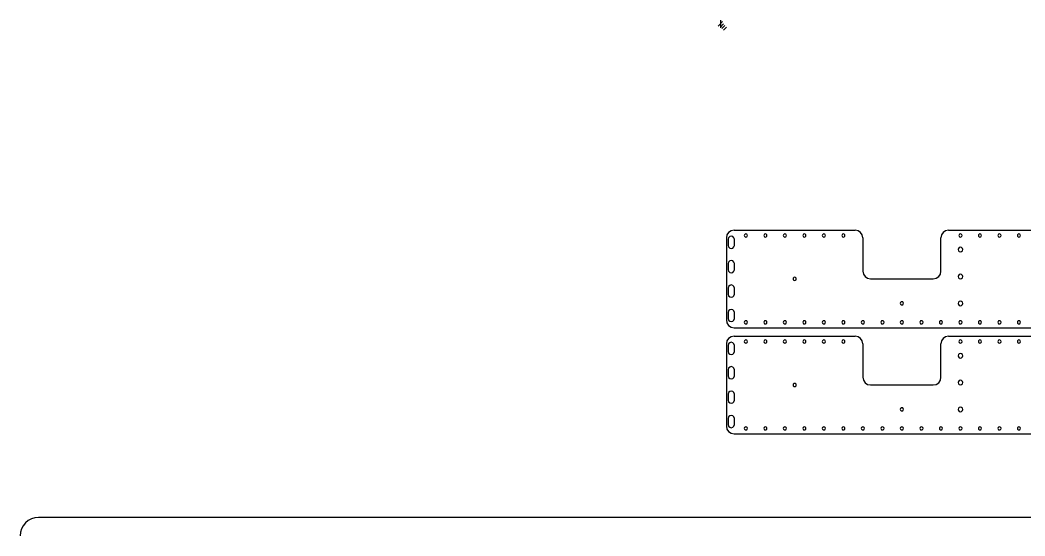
# Model space of a CAD drawing. Extents: x -257 to 298, y -311 to 343.
# Drawn here: x -257.4 to 111.9, y 153.4 to 342.9 of the extents above; entities that cross this region are included whole.
import ezdxf

# ---------------------------------------------------------------- set-up
doc = ezdxf.new("R2010")
doc.units = 0

msp = doc.modelspace()

# ---------------------------------------------------------------- linework, layer by layer
at = {"layer": 'Layer 1'}
for p, q in [((0.846666, 342.336), (-0.846666, 340.642)), ((0.846666, 342.336), (-0.846666, 340.642)), ((0.846666, 342.336), (-0.846666, 340.642)), ((0.846666, 342.336), (-0.846666, 340.642)), ((0.846666, 342.336), (-0.846666, 340.642)), ((0.846666, 342.336), (-0.846666, 340.642)), ((0.846666, 342.336), (-0.846666, 340.642)), ((0.846666, 342.336), (-0.846666, 340.642)), ((0.846666, 342.336), (-0.846666, 340.642)), ((0.846666, 342.336), (-0.846666, 340.642)), ((0.846666, 342.336), (-0.846666, 340.642)), ((0.846666, 342.336), (-0.846666, 340.642)), ((0.846666, 342.336), (-0.846666, 340.642)), ((0.846666, 342.336), (-0.846666, 340.642)), ((0.846666, 342.336), (-0.846666, 340.642)), ((0.846666, 342.336), (-0.846666, 340.642)), ((0.846666, 342.336), (-0.846666, 340.642)), ((0.846666, 342.336), (-0.846666, 340.642)), ((0.846666, 342.336), (-0.846666, 340.642)), ((0.846666, 342.336), (-0.846666, 340.642)), ((0.846666, 342.336), (-0.846666, 340.642)), ((0.846666, 342.336), (-0.846666, 340.642)), ((0.846666, 342.336), (-0.846666, 340.642)), ((0.846666, 342.336), (-0.846666, 340.642)), ((0.846666, 342.336), (-0.846666, 340.642)), ((0, 342.9), (0, 340.078)), ((0, 342.9), (0, 340.078)), ((0, 342.9), (0, 340.078)), ((0, 342.9), (0, 340.078)), ((0, 342.9), (0, 340.078)), ((0, 342.9), (0, 340.078)), ((0, 342.9), (0, 340.078)), ((0, 342.9), (0, 340.078)), ((0, 342.9), (0, 340.078)), ((0, 342.9), (0, 340.078)), ((0, 342.9), (0, 340.078)), ((0, 342.9), (0, 340.078)), ((0, 342.9), (0, 340.078)), ((0, 342.9), (0, 340.078)), ((0, 342.9), (0, 340.078)), ((0, 342.9), (0, 340.078)), ((0, 342.9), (0, 340.078)), ((0, 342.9), (0, 340.078)), ((0, 342.9), (0, 340.078)), ((0, 342.9), (0, 340.078)), ((0, 342.9), (0, 340.078)), ((0, 342.9), (0, 340.078)), ((0, 342.9), (0, 340.078)), ((0, 342.9), (0, 340.078)), ((0, 342.9), (0, 340.078)), ((1.12889, 341.489), (0, 340.36011)), ((1.12889, 341.489), (0, 340.36011)), ((1.12889, 341.489), (0, 340.36011)), ((1.12889, 341.489), (0, 340.36011)), ((1.12889, 341.489), (0, 340.36011)), ((1.12889, 341.489), (0, 340.36011)), ((1.12889, 341.489), (0, 340.36011)), ((1.12889, 341.489), (0, 340.36011)), ((1.12889, 341.489), (0, 340.36011)), ((1.12889, 341.489), (0, 340.36011)), ((1.12889, 341.489), (0, 340.36011)), ((1.12889, 341.489), (0, 340.36011)), ((1.12889, 341.489), (0, 340.36011)), ((1.12889, 341.489), (0, 340.36011)), ((1.12889, 341.489), (0, 340.36011)), ((1.12889, 341.489), (0, 340.36011)), ((1.12889, 341.489), (0, 340.36011)), ((1.12889, 341.489), (0, 340.36011)), ((1.12889, 341.489), (0, 340.36011)), ((1.12889, 341.489), (0, 340.36011)), ((1.12889, 341.489), (0, 340.36011)), ((1.12889, 341.489), (0, 340.36011)), ((1.12889, 341.489), (0, 340.36011)), ((1.12889, 341.489), (0, 340.36011)), ((1.12889, 341.489), (0, 340.36011)), ((1.69333, 340.925), (0.56444, 339.79611)), ((1.69333, 340.925), (0.56444, 339.79611)), ((1.69333, 340.925), (0.56444, 339.79611)), ((1.69333, 340.925), (0.56444, 339.79611)), ((1.69333, 340.925), (0.56444, 339.79611)), ((1.69333, 340.925), (0.56444, 339.79611)), ((1.69333, 340.925), (0.56444, 339.79611)), ((1.69333, 340.925), (0.56444, 339.79611)), ((1.69333, 340.925), (0.56444, 339.79611)), ((1.69333, 340.925), (0.56444, 339.79611)), ((1.69333, 340.925), (0.56444, 339.79611)), ((1.69333, 340.925), (0.56444, 339.79611)), ((1.69333, 340.925), (0.56444, 339.79611)), ((1.69333, 340.925), (0.56444, 339.79611)), ((1.69333, 340.925), (0.56444, 339.79611)), ((1.69333, 340.925), (0.56444, 339.79611)), ((1.69333, 340.925), (0.56444, 339.79611)), ((1.69333, 340.925), (0.56444, 339.79611)), ((1.69333, 340.925), (0.56444, 339.79611)), ((1.69333, 340.925), (0.56444, 339.79611)), ((1.69333, 340.925), (0.56444, 339.79611)), ((1.69333, 340.925), (0.56444, 339.79611)), ((1.69333, 340.925), (0.56444, 339.79611)), ((1.69333, 340.925), (0.56444, 339.79611)), ((1.69333, 340.925), (0.56444, 339.79611)), ((2.25778, 340.36), (1.12889, 339.23111)), ((2.25778, 340.36), (1.12889, 339.23111)), ((2.25778, 340.36), (1.12889, 339.23111)), ((2.25778, 340.36), (1.12889, 339.23111)), ((2.25778, 340.36), (1.12889, 339.23111)), ((2.25778, 340.36), (1.12889, 339.23111)), ((2.25778, 340.36), (1.12889, 339.23111)), ((2.25778, 340.36), (1.12889, 339.23111)), ((2.25778, 340.36), (1.12889, 339.23111)), ((2.25778, 340.36), (1.12889, 339.23111)), ((2.25778, 340.36), (1.12889, 339.23111)), ((2.25778, 340.36), (1.12889, 339.23111)), ((2.25778, 340.36), (1.12889, 339.23111)), ((2.25778, 340.36), (1.12889, 339.23111)), ((2.25778, 340.36), (1.12889, 339.23111)), ((2.25778, 340.36), (1.12889, 339.23111)), ((2.25778, 340.36), (1.12889, 339.23111)), ((2.25778, 340.36), (1.12889, 339.23111)), ((2.25778, 340.36), (1.12889, 339.23111)), ((2.25778, 340.36), (1.12889, 339.23111)), ((2.25778, 340.36), (1.12889, 339.23111)), ((2.25778, 340.36), (1.12889, 339.23111)), ((2.25778, 340.36), (1.12889, 339.23111)), ((2.25778, 340.36), (1.12889, 339.23111)), ((2.25778, 340.36), (1.12889, 339.23111)), ((2.439969, 263.988797), (2.22514, 262.90878)), ((2.22514, 262.909), (2.22514, 232.711)), ((3.051749, 264.904391), (2.439969, 263.988797)), ((3.039603, 262.944445), (2.88836, 262.38)), ((2.88837, 262.38), (2.88837, 260.122)), ((3.452805, 263.357647), (3.039603, 262.944445)), ((3.967343, 265.516171), (3.051749, 264.904391)), ((4.01725, 263.50889), (3.452805, 263.357647)), ((5.04736, 265.731), (3.967343, 265.516171)), ((4.581695, 263.357647), (4.01725, 263.50889)), ((4.994897, 262.944445), (4.581695, 263.357647)), ((5.14614, 262.38), (4.994897, 262.944445)), ((5.04734, 265.731), (49.582, 265.731)), ((5.14613, 260.122), (5.14613, 262.38)), ((8.887648, 264.0471), (8.80938, 263.755)), ((8.80938, 263.755), (8.887648, 263.4629)), ((9.10148, 264.260932), (8.887648, 264.0471)), ((8.887648, 263.4629), (9.10148, 263.249068)), ((9.39358, 264.3392), (9.10148, 264.260932)), ((9.10148, 263.249068), (9.39358, 263.1708)), ((9.68568, 264.260932), (9.39358, 264.3392)), ((9.39358, 263.1708), (9.68568, 263.249068)), ((9.899512, 264.0471), (9.68568, 264.260932)), ((9.68568, 263.249068), (9.899512, 263.4629)), ((9.97778, 263.755), (9.899512, 264.0471)), ((9.899512, 263.4629), (9.97778, 263.755)), ((9.97778, 263.755), (9.97778, 263.755)), ((16.056068, 264.0471), (15.9778, 263.755)), ((15.9778, 263.755), (16.056068, 263.4629)), ((16.2699, 264.260932), (16.056068, 264.0471)), ((16.056068, 263.4629), (16.2699, 263.249068)), ((16.562, 264.3392), (16.2699, 264.260932)), ((16.2699, 263.249068), (16.562, 263.1708)), ((16.8541, 264.260932), (16.562, 264.3392)), ((16.562, 263.1708), (16.8541, 263.249068)), ((17.067932, 264.0471), (16.8541, 264.260932)), ((16.8541, 263.249068), (17.067932, 263.4629)), ((17.1462, 263.755), (17.067932, 264.0471)), ((17.067932, 263.4629), (17.1462, 263.755)), ((17.1462, 263.755), (17.1462, 263.755)), ((23.224568, 264.0471), (23.1463, 263.755)), ((23.1463, 263.755), (23.224568, 263.4629)), ((23.4384, 264.260932), (23.224568, 264.0471)), ((23.224568, 263.4629), (23.4384, 263.249068)), ((23.7305, 264.3392), (23.4384, 264.260932)), ((23.4384, 263.249068), (23.7305, 263.1708)), ((24.0226, 264.260932), (23.7305, 264.3392)), ((23.7305, 263.1708), (24.0226, 263.249068)), ((24.236432, 264.0471), (24.0226, 264.260932)), ((24.0226, 263.249068), (24.236432, 263.4629)), ((24.3147, 263.755), (24.236432, 264.0471)), ((24.236432, 263.4629), (24.3147, 263.755)), ((24.3147, 263.755), (24.3147, 263.755)), ((30.392968, 264.0471), (30.3147, 263.755)), ((30.3147, 263.755), (30.392968, 263.4629)), ((30.6068, 264.260932), (30.392968, 264.0471)), ((30.392968, 263.4629), (30.6068, 263.249068)), ((30.8989, 264.3392), (30.6068, 264.260932)), ((30.6068, 263.249068), (30.8989, 263.1708)), ((31.191, 264.260932), (30.8989, 264.3392)), ((30.8989, 263.1708), (31.191, 263.249068)), ((31.404832, 264.0471), (31.191, 264.260932)), ((31.191, 263.249068), (31.404832, 263.4629)), ((31.4831, 263.755), (31.404832, 264.0471)), ((31.404832, 263.4629), (31.4831, 263.755)), ((31.4831, 263.755), (31.4831, 263.755)), ((37.561368, 264.0471), (37.4831, 263.755)), ((37.4831, 263.755), (37.561368, 263.4629)), ((37.7752, 264.260932), (37.561368, 264.0471)), ((37.561368, 263.4629), (37.7752, 263.249068)), ((38.0673, 264.3392), (37.7752, 264.260932)), ((37.7752, 263.249068), (38.0673, 263.1708)), ((38.3594, 264.260932), (38.0673, 264.3392)), ((38.0673, 263.1708), (38.3594, 263.249068)), ((38.573232, 264.0471), (38.3594, 264.260932)), ((38.3594, 263.249068), (38.573232, 263.4629)), ((38.6515, 263.755), (38.573232, 264.0471)), ((38.573232, 263.4629), (38.6515, 263.755)), ((38.6515, 263.755), (38.6515, 263.755)), ((44.729868, 264.0471), (44.6516, 263.755)), ((44.6516, 263.755), (44.729868, 263.4629)), ((44.9437, 264.260932), (44.729868, 264.0471)), ((44.729868, 263.4629), (44.9437, 263.249068)), ((45.2358, 264.3392), (44.9437, 264.260932)), ((44.9437, 263.249068), (45.2358, 263.1708)), ((45.5279, 264.260932), (45.2358, 264.3392)), ((45.2358, 263.1708), (45.5279, 263.249068)), ((45.741732, 264.0471), (45.5279, 264.260932)), ((45.5279, 263.249068), (45.741732, 263.4629)), ((45.82, 263.755), (45.741732, 264.0471)), ((45.741732, 263.4629), (45.82, 263.755)), ((45.82, 263.755), (45.82, 263.755)), ((50.661997, 265.516391), (49.58198, 265.73122)), ((51.577591, 264.904611), (50.661997, 265.516391)), ((52.189371, 263.989017), (51.577591, 264.904611)), ((52.4042, 262.909), (52.189371, 263.989017)), ((52.4042, 262.909), (52.4042, 250.632)), ((81.292809, 263.988797), (81.07798, 262.90878)), ((81.078, 250.632), (81.078, 262.909)), ((81.904589, 264.904391), (81.292809, 263.988797)), ((82.820183, 265.516171), (81.904589, 264.904391)), ((83.9002, 265.731), (82.820183, 265.516171)), ((83.9002, 265.731), (142.772, 265.731)), ((87.740468, 264.0471), (87.6622, 263.755)), ((87.6622, 263.755), (87.740468, 263.4629)), ((87.9543, 264.260932), (87.740468, 264.0471)), ((87.740468, 263.4629), (87.9543, 263.249068)), ((88.2464, 264.3392), (87.9543, 264.260932)), ((87.9543, 263.249068), (88.2464, 263.1708)), ((88.5385, 264.260932), (88.2464, 264.3392)), ((88.2464, 263.1708), (88.5385, 263.249068)), ((88.752332, 264.0471), (88.5385, 264.260932)), ((88.5385, 263.249068), (88.752332, 263.4629)), ((88.8306, 263.755), (88.752332, 264.0471)), ((88.752332, 263.4629), (88.8306, 263.755)), ((88.8306, 263.755), (88.8306, 263.755)), ((94.908868, 264.0471), (94.8306, 263.755)), ((94.8306, 263.755), (94.908868, 263.4629)), ((95.1227, 264.260932), (94.908868, 264.0471)), ((94.908868, 263.4629), (95.1227, 263.249068)), ((95.4148, 264.3392), (95.1227, 264.260932)), ((95.1227, 263.249068), (95.4148, 263.1708)), ((95.7069, 264.260932), (95.4148, 264.3392)), ((95.4148, 263.1708), (95.7069, 263.249068)), ((95.920732, 264.0471), (95.7069, 264.260932)), ((95.7069, 263.249068), (95.920732, 263.4629)), ((95.999, 263.755), (95.920732, 264.0471)), ((95.920732, 263.4629), (95.999, 263.755)), ((95.999, 263.755), (95.999, 263.755)), ((102.076868, 264.0471), (101.9986, 263.755)), ((101.9986, 263.755), (102.076868, 263.4629)), ((102.2907, 264.260932), (102.076868, 264.0471)), ((102.076868, 263.4629), (102.2907, 263.249068)), ((102.5828, 264.3392), (102.2907, 264.260932)), ((102.2907, 263.249068), (102.5828, 263.1708)), ((102.8749, 264.260932), (102.5828, 264.3392)), ((102.5828, 263.1708), (102.8749, 263.249068)), ((103.088732, 264.0471), (102.8749, 264.260932)), ((102.8749, 263.249068), (103.088732, 263.4629)), ((103.167, 263.755), (103.088732, 264.0471)), ((103.088732, 263.4629), (103.167, 263.755)), ((103.167, 263.755), (103.167, 263.755)), ((109.245868, 264.0471), (109.1676, 263.755)), ((109.1676, 263.755), (109.245868, 263.4629)), ((109.4597, 264.260932), (109.245868, 264.0471)), ((109.245868, 263.4629), (109.4597, 263.249068)), ((109.7518, 264.3392), (109.4597, 264.260932)), ((109.4597, 263.249068), (109.7518, 263.1708)), ((110.0439, 264.260932), (109.7518, 264.3392)), ((109.7518, 263.1708), (110.0439, 263.249068)), ((110.257732, 264.0471), (110.0439, 264.260932)), ((110.0439, 263.249068), (110.257732, 263.4629)), ((110.336, 263.755), (110.257732, 264.0471)), ((110.257732, 263.4629), (110.336, 263.755)), ((110.336, 263.755), (110.336, 263.755)), ((2.88836, 260.122), (3.039603, 259.557555)), ((3.039603, 259.557555), (3.452805, 259.144353)), ((3.452805, 259.144353), (4.01725, 258.99311)), ((4.01725, 258.99311), (4.581695, 259.144353)), ((4.581695, 259.144353), (4.994897, 259.557555)), ((4.994897, 259.557555), (5.14614, 260.122)), ((87.500964, 258.99339), (87.385641, 258.563)), ((87.385641, 258.563), (87.500964, 258.13261)), ((87.816031, 259.308456), (87.500964, 258.99339)), ((88.24642, 259.423779), (87.816031, 259.308456)), ((88.67681, 259.308456), (88.24642, 259.423779)), ((88.991877, 258.99339), (88.67681, 259.308456)), ((89.1072, 258.563), (88.991877, 258.99339)), ((88.991877, 258.13261), (89.1072, 258.563)), ((89.1072, 258.563), (89.1072, 258.563)), ((87.500964, 258.13261), (87.816031, 257.817544)), ((87.816031, 257.817544), (88.246421, 257.702221)), ((88.246421, 257.702221), (88.67681, 257.817544)), ((88.67681, 257.817544), (88.991877, 258.13261)), ((3.039603, 253.983445), (2.88836, 253.419)), ((2.88836, 251.161), (3.039603, 250.596555)), ((2.88837, 253.419), (2.88837, 251.161)), ((3.452805, 254.396647), (3.039603, 253.983445)), ((4.01725, 254.54789), (3.452805, 254.396647)), ((4.581695, 254.396647), (4.01725, 254.54789)), ((4.994897, 253.983445), (4.581695, 254.396647)), ((5.14614, 253.419), (4.994897, 253.983445)), ((4.994897, 250.596555), (5.14614, 251.161)), ((5.14613, 251.161), (5.14613, 253.419)), ((3.039603, 250.596555), (3.452805, 250.183353)), ((3.452805, 250.183353), (4.01725, 250.03211)), ((4.01725, 250.03211), (4.581695, 250.183353)), ((4.581695, 250.183353), (4.994897, 250.596555)), ((26.808768, 248.1021), (26.7305, 247.81)), ((26.7305, 247.81), (26.808768, 247.5179)), ((27.0226, 248.315932), (26.808768, 248.1021)), ((26.808768, 247.5179), (27.0226, 247.304068)), ((27.3147, 248.3942), (27.0226, 248.315932)), ((27.6068, 248.315932), (27.3147, 248.3942)), ((27.820632, 248.1021), (27.6068, 248.315932)), ((27.6068, 247.304068), (27.820632, 247.5179)), ((27.8989, 247.81), (27.820632, 248.1021)), ((27.820632, 247.5179), (27.8989, 247.81)), ((27.8989, 247.81), (27.8989, 247.81)), ((52.4042, 250.632), (52.619029, 249.551983)), ((52.619029, 249.551983), (53.230809, 248.636389)), ((53.230809, 248.636389), (54.146403, 248.024609)), ((54.146403, 248.024609), (55.22642, 247.80978)), ((55.2264, 247.81), (78.2557, 247.81)), ((78.2557, 247.81), (79.335717, 248.024829)), ((79.335717, 248.024829), (80.251311, 248.636609)), ((80.251311, 248.636609), (80.863091, 249.552203)), ((80.863091, 249.552203), (81.07792, 250.63222)), ((87.500964, 249.115389), (87.385641, 248.685)), ((87.385641, 248.685), (87.500964, 248.254611)), ((87.816031, 249.430456), (87.500964, 249.115389)), ((87.500964, 248.254611), (87.816031, 247.939544)), ((88.24642, 249.545779), (87.816031, 249.430456)), ((87.816031, 247.939544), (88.246421, 247.824221)), ((88.67681, 249.430456), (88.24642, 249.545779)), ((88.246421, 247.824221), (88.67681, 247.939544)), ((88.991877, 249.115389), (88.67681, 249.430456)), ((88.67681, 247.939544), (88.991877, 248.254611)), ((89.1072, 248.685), (88.991877, 249.115389)), ((88.991877, 248.254611), (89.1072, 248.685)), ((89.1072, 248.685), (89.1072, 248.685)), ((3.039603, 245.022445), (2.88836, 244.458)), ((2.88837, 244.459), (2.88837, 242.201)), ((3.452805, 245.435647), (3.039603, 245.022445)), ((4.01725, 245.58689), (3.452805, 245.435647)), ((4.581695, 245.435647), (4.01725, 245.58689)), ((4.994897, 245.022445), (4.581695, 245.435647)), ((5.14614, 244.458), (4.994897, 245.022445)), ((5.14613, 242.201), (5.14613, 244.459)), ((27.0226, 247.304068), (27.3147, 247.2258)), ((27.3147, 247.2258), (27.6068, 247.304068)), ((2.88836, 242.201), (3.039603, 241.636555)), ((3.039603, 241.636555), (3.452805, 241.223353)), ((3.452805, 241.223353), (4.01725, 241.07211)), ((4.01725, 241.07211), (4.581695, 241.223353)), ((4.581695, 241.223353), (4.994897, 241.636555)), ((4.994897, 241.636555), (5.14614, 242.201)), ((3.452805, 236.475647), (3.039603, 236.062445)), ((4.01725, 236.62689), (3.452805, 236.475647)), ((4.581695, 236.475647), (4.01725, 236.62689)), ((4.994897, 236.062445), (4.581695, 236.475647)), ((66.235168, 239.1411), (66.1569, 238.849)), ((66.1569, 238.849), (66.235168, 238.5569)), ((66.449, 239.354932), (66.235168, 239.1411)), ((66.235168, 238.5569), (66.449, 238.343068)), ((66.7411, 239.4332), (66.449, 239.354932)), ((66.449, 238.343068), (66.7411, 238.2648)), ((67.0332, 239.354932), (66.7411, 239.4332)), ((66.7411, 238.2648), (67.0332, 238.343068)), ((67.247032, 239.1411), (67.0332, 239.354932)), ((67.0332, 238.343068), (67.247032, 238.5569)), ((67.3253, 238.849), (67.247032, 239.1411)), ((67.247032, 238.5569), (67.3253, 238.849)), ((67.3253, 238.849), (67.3253, 238.849)), ((87.500964, 239.23739), (87.385641, 238.807)), ((87.385641, 238.807), (87.500964, 238.37661)), ((87.816031, 239.552456), (87.500964, 239.23739)), ((87.500964, 238.37661), (87.816031, 238.061544)), ((88.24642, 239.667779), (87.816031, 239.552456)), ((87.816031, 238.061544), (88.246421, 237.946221)), ((88.67681, 239.552456), (88.24642, 239.667779)), ((88.246421, 237.946221), (88.67681, 238.061544)), ((88.991877, 239.23739), (88.67681, 239.552456)), ((88.67681, 238.061544), (88.991877, 238.37661)), ((89.1072, 238.807), (88.991877, 239.23739)), ((88.991877, 238.37661), (89.1072, 238.807)), ((89.1072, 238.807), (89.1072, 238.807)), ((2.22514, 232.711), (2.446987, 231.612535)), ((3.039603, 236.062445), (2.88836, 235.498)), ((2.88836, 233.24), (3.039603, 232.675555)), ((2.88837, 235.498), (2.88837, 233.24)), ((5.14614, 235.498), (4.994897, 236.062445)), ((4.994897, 232.675555), (5.14614, 233.24)), ((5.14613, 233.24), (5.14613, 235.498)), ((2.446987, 231.612535), (3.051827, 230.715531)), ((3.039603, 232.675555), (3.452805, 232.262353)), ((3.051827, 230.715531), (3.948878, 230.110762)), ((3.452805, 232.262353), (4.01725, 232.11111)), ((3.948878, 230.110762), (5.04736, 229.889)), ((4.01725, 232.11111), (4.581695, 232.262353)), ((4.581695, 232.262353), (4.994897, 232.675555)), ((5.04734, 229.889), (142.772, 229.889)), ((8.887648, 232.1561), (8.80938, 231.864)), ((8.80938, 231.864), (8.887648, 231.5719)), ((9.10148, 232.369932), (8.887648, 232.1561)), ((8.887648, 231.5719), (9.10148, 231.358068)), ((9.39358, 232.4482), (9.10148, 232.369932)), ((9.10148, 231.358068), (9.39358, 231.2798)), ((9.68568, 232.369932), (9.39358, 232.4482)), ((9.39358, 231.2798), (9.68568, 231.358068)), ((9.899512, 232.1561), (9.68568, 232.369932)), ((9.68568, 231.358068), (9.899512, 231.5719)), ((9.97778, 231.864), (9.899512, 232.1561)), ((9.899512, 231.5719), (9.97778, 231.864)), ((9.97778, 231.864), (9.97778, 231.864)), ((16.056068, 232.1561), (15.9778, 231.864)), ((15.9778, 231.864), (16.056068, 231.5719)), ((16.2699, 232.369932), (16.056068, 232.1561)), ((16.056068, 231.5719), (16.2699, 231.358068)), ((16.562, 232.4482), (16.2699, 232.369932)), ((16.2699, 231.358068), (16.562, 231.2798)), ((16.8541, 232.369932), (16.562, 232.4482)), ((16.562, 231.2798), (16.8541, 231.358068)), ((17.067932, 232.1561), (16.8541, 232.369932)), ((16.8541, 231.358068), (17.067932, 231.5719)), ((17.1462, 231.864), (17.067932, 232.1561)), ((17.067932, 231.5719), (17.1462, 231.864)), ((17.1462, 231.864), (17.1462, 231.864)), ((23.224568, 232.1561), (23.1463, 231.864)), ((23.1463, 231.864), (23.224568, 231.5719)), ((23.4384, 232.369932), (23.224568, 232.1561)), ((23.224568, 231.5719), (23.4384, 231.358068)), ((23.7305, 232.4482), (23.4384, 232.369932)), ((23.4384, 231.358068), (23.7305, 231.2798)), ((24.0226, 232.369932), (23.7305, 232.4482)), ((23.7305, 231.2798), (24.0226, 231.358068)), ((24.236432, 232.1561), (24.0226, 232.369932)), ((24.0226, 231.358068), (24.236432, 231.5719)), ((24.3147, 231.864), (24.236432, 232.1561)), ((24.236432, 231.5719), (24.3147, 231.864)), ((24.3147, 231.864), (24.3147, 231.864)), ((30.392968, 232.1561), (30.3147, 231.864)), ((30.3147, 231.864), (30.392968, 231.5719)), ((30.6068, 232.369932), (30.392968, 232.1561)), ((30.392968, 231.5719), (30.6068, 231.358068)), ((30.8989, 232.4482), (30.6068, 232.369932)), ((30.6068, 231.358068), (30.8989, 231.2798)), ((31.191, 232.369932), (30.8989, 232.4482)), ((30.8989, 231.2798), (31.191, 231.358068)), ((31.404832, 232.1561), (31.191, 232.369932)), ((31.191, 231.358068), (31.404832, 231.5719)), ((31.4831, 231.864), (31.404832, 232.1561)), ((31.404832, 231.5719), (31.4831, 231.864)), ((31.4831, 231.864), (31.4831, 231.864)), ((37.561368, 232.1561), (37.4831, 231.864)), ((37.4831, 231.864), (37.561368, 231.5719)), ((37.7752, 232.369932), (37.561368, 232.1561)), ((37.561368, 231.5719), (37.7752, 231.358068)), ((38.0673, 232.4482), (37.7752, 232.369932)), ((37.7752, 231.358068), (38.0673, 231.2798)), ((38.3594, 232.369932), (38.0673, 232.4482)), ((38.0673, 231.2798), (38.3594, 231.358068)), ((38.573232, 232.1561), (38.3594, 232.369932)), ((38.3594, 231.358068), (38.573232, 231.5719)), ((38.6515, 231.864), (38.573232, 232.1561)), ((38.573232, 231.5719), (38.6515, 231.864)), ((38.6515, 231.864), (38.6515, 231.864)), ((44.729868, 232.1561), (44.6516, 231.864)), ((44.6516, 231.864), (44.729868, 231.5719)), ((44.9437, 232.369932), (44.729868, 232.1561)), ((44.729868, 231.5719), (44.9437, 231.358068)), ((45.2358, 232.4482), (44.9437, 232.369932)), ((44.9437, 231.358068), (45.2358, 231.2798)), ((45.5279, 232.369932), (45.2358, 232.4482)), ((45.2358, 231.2798), (45.5279, 231.358068)), ((45.741732, 232.1561), (45.5279, 232.369932)), ((45.5279, 231.358068), (45.741732, 231.5719)), ((45.82, 231.864), (45.741732, 232.1561)), ((45.741732, 231.5719), (45.82, 231.864)), ((45.82, 231.864), (45.82, 231.864)), ((51.898268, 232.1561), (51.82, 231.864)), ((51.82, 231.864), (51.898268, 231.5719)), ((52.1121, 232.369932), (51.898268, 232.1561)), ((51.898268, 231.5719), (52.1121, 231.358068)), ((52.4042, 232.4482), (52.1121, 232.369932)), ((52.1121, 231.358068), (52.4042, 231.2798)), ((52.6963, 232.369932), (52.4042, 232.4482)), ((52.4042, 231.2798), (52.6963, 231.358068)), ((52.910132, 232.1561), (52.6963, 232.369932)), ((52.6963, 231.358068), (52.910132, 231.5719)), ((52.9884, 231.864), (52.910132, 232.1561)), ((52.910132, 231.5719), (52.9884, 231.864)), ((52.9884, 231.864), (52.9884, 231.864)), ((59.066668, 232.1561), (58.9884, 231.864)), ((58.9884, 231.864), (59.066668, 231.5719)), ((59.2805, 232.369932), (59.066668, 232.1561)), ((59.066668, 231.5719), (59.2805, 231.358068)), ((59.5726, 232.4482), (59.2805, 232.369932)), ((59.2805, 231.358068), (59.5726, 231.2798)), ((59.8647, 232.369932), (59.5726, 232.4482)), ((59.5726, 231.2798), (59.8647, 231.358068)), ((60.078532, 232.1561), (59.8647, 232.369932)), ((59.8647, 231.358068), (60.078532, 231.5719)), ((60.1568, 231.864), (60.078532, 232.1561)), ((60.078532, 231.5719), (60.1568, 231.864)), ((60.1568, 231.864), (60.1568, 231.864)), ((66.235168, 232.1561), (66.1569, 231.864)), ((66.1569, 231.864), (66.235168, 231.5719)), ((66.449, 232.369932), (66.235168, 232.1561)), ((66.235168, 231.5719), (66.449, 231.358068)), ((66.7411, 232.4482), (66.449, 232.369932)), ((66.449, 231.358068), (66.7411, 231.2798)), ((67.0332, 232.369932), (66.7411, 232.4482)), ((66.7411, 231.2798), (67.0332, 231.358068)), ((67.247032, 232.1561), (67.0332, 232.369932)), ((67.0332, 231.358068), (67.247032, 231.5719)), ((67.3253, 231.864), (67.247032, 232.1561)), ((67.247032, 231.5719), (67.3253, 231.864)), ((67.3253, 231.864), (67.3253, 231.864)), ((73.403568, 232.1561), (73.3253, 231.864)), ((73.3253, 231.864), (73.403568, 231.5719)), ((73.6174, 232.369932), (73.403568, 232.1561)), ((73.403568, 231.5719), (73.6174, 231.358068)), ((73.9095, 232.4482), (73.6174, 232.369932)), ((73.6174, 231.358068), (73.9095, 231.2798)), ((74.2016, 232.369932), (73.9095, 232.4482)), ((73.9095, 231.2798), (74.2016, 231.358068)), ((74.415432, 232.1561), (74.2016, 232.369932)), ((74.2016, 231.358068), (74.415432, 231.5719)), ((74.4937, 231.864), (74.415432, 232.1561)), ((74.415432, 231.5719), (74.4937, 231.864)), ((74.4937, 231.864), (74.4937, 231.864)), ((80.572068, 232.1561), (80.4938, 231.864)), ((80.4938, 231.864), (80.572068, 231.5719)), ((80.7859, 232.369932), (80.572068, 232.1561)), ((80.572068, 231.5719), (80.7859, 231.358068)), ((81.078, 232.4482), (80.7859, 232.369932)), ((80.7859, 231.358068), (81.078, 231.2798)), ((81.3701, 232.369932), (81.078, 232.4482)), ((81.078, 231.2798), (81.3701, 231.358068)), ((81.583932, 232.1561), (81.3701, 232.369932)), ((81.3701, 231.358068), (81.583932, 231.5719)), ((81.6622, 231.864), (81.583932, 232.1561)), ((81.583932, 231.5719), (81.6622, 231.864)), ((81.6622, 231.864), (81.6622, 231.864)), ((87.740468, 232.1561), (87.6622, 231.864)), ((87.6622, 231.864), (87.740468, 231.5719)), ((87.9543, 232.369932), (87.740468, 232.1561)), ((87.740468, 231.5719), (87.9543, 231.358068)), ((88.2464, 232.4482), (87.9543, 232.369932)), ((87.9543, 231.358068), (88.2464, 231.2798)), ((88.5385, 232.369932), (88.2464, 232.4482)), ((88.2464, 231.2798), (88.5385, 231.358068)), ((88.752332, 232.1561), (88.5385, 232.369932)), ((88.5385, 231.358068), (88.752332, 231.5719)), ((88.8306, 231.864), (88.752332, 232.1561)), ((88.752332, 231.5719), (88.8306, 231.864)), ((88.8306, 231.864), (88.8306, 231.864)), ((94.908868, 232.1561), (94.8306, 231.864)), ((94.8306, 231.864), (94.908868, 231.5719)), ((95.1227, 232.369932), (94.908868, 232.1561)), ((94.908868, 231.5719), (95.1227, 231.358068)), ((95.4148, 232.4482), (95.1227, 232.369932)), ((95.1227, 231.358068), (95.4148, 231.2798)), ((95.7069, 232.369932), (95.4148, 232.4482)), ((95.4148, 231.2798), (95.7069, 231.358068)), ((95.920732, 232.1561), (95.7069, 232.369932)), ((95.7069, 231.358068), (95.920732, 231.5719)), ((95.999, 231.864), (95.920732, 232.1561)), ((95.920732, 231.5719), (95.999, 231.864)), ((95.999, 231.864), (95.999, 231.864)), ((102.076868, 232.1561), (101.9986, 231.864)), ((101.9986, 231.864), (102.076868, 231.5719)), ((102.2907, 232.369932), (102.076868, 232.1561)), ((102.076868, 231.5719), (102.2907, 231.358068)), ((102.5828, 232.4482), (102.2907, 232.369932)), ((102.2907, 231.358068), (102.5828, 231.2798)), ((102.8749, 232.369932), (102.5828, 232.4482)), ((102.5828, 231.2798), (102.8749, 231.358068)), ((103.088732, 232.1561), (102.8749, 232.369932)), ((102.8749, 231.358068), (103.088732, 231.5719)), ((103.167, 231.864), (103.088732, 232.1561)), ((103.088732, 231.5719), (103.167, 231.864)), ((103.167, 231.864), (103.167, 231.864)), ((109.245868, 232.1561), (109.1676, 231.864)), ((109.1676, 231.864), (109.245868, 231.5719)), ((109.4597, 232.369932), (109.245868, 232.1561)), ((109.245868, 231.5719), (109.4597, 231.358068)), ((109.7518, 232.4482), (109.4597, 232.369932)), ((109.4597, 231.358068), (109.7518, 231.2798)), ((110.0439, 232.369932), (109.7518, 232.4482)), ((109.7518, 231.2798), (110.0439, 231.358068)), ((110.257732, 232.1561), (110.0439, 232.369932)), ((110.0439, 231.358068), (110.257732, 231.5719)), ((110.336, 231.864), (110.257732, 232.1561)), ((110.257732, 231.5719), (110.336, 231.864)), ((110.336, 231.864), (110.336, 231.864)), ((3.051493, 225.926115), (2.439765, 225.010256)), ((3.967183, 226.538097), (3.051493, 225.926115)), ((5.04738, 226.753), (3.967183, 226.538097)), ((5.04736, 226.753), (49.582, 226.753)), ((9.3936, 225.362731), (9.101058, 225.284207)), ((9.686142, 225.284207), (9.3936, 225.362731)), ((16.562, 225.362731), (16.269458, 225.284207)), ((16.854542, 225.284207), (16.562, 225.362731)), ((23.7305, 225.362731), (23.437958, 225.284207)), ((24.023042, 225.284207), (23.7305, 225.362731)), ((30.8989, 225.362731), (30.606358, 225.284207)), ((31.191442, 225.284207), (30.8989, 225.362731)), ((38.0674, 225.362731), (37.774858, 225.284207)), ((38.359942, 225.284207), (38.0674, 225.362731)), ((45.2358, 225.362731), (44.943258, 225.284207)), ((45.528342, 225.284207), (45.2358, 225.362731)), ((50.661997, 226.537391), (49.58198, 226.75222)), ((51.577591, 225.925611), (50.661997, 226.537391)), ((52.189371, 225.010017), (51.577591, 225.925611)), ((81.904589, 225.926391), (81.292809, 225.010797)), ((82.820183, 226.538171), (81.904589, 225.926391)), ((83.9002, 226.753), (82.820183, 226.538171)), ((83.9002, 226.753), (142.772, 226.753)), ((88.2464, 225.3612), (87.9543, 225.282932)), ((88.5385, 225.282932), (88.2464, 225.3612)), ((95.4149, 225.3612), (95.1228, 225.282932)), ((95.707, 225.282932), (95.4149, 225.3612)), ((102.5838, 225.3612), (102.2917, 225.282932)), ((102.8759, 225.282932), (102.5838, 225.3612)), ((109.7518, 225.3612), (109.4597, 225.282932)), ((110.0439, 225.282932), (109.7518, 225.3612)), ((2.439765, 225.010256), (2.22516, 223.93)), ((2.22516, 223.93), (2.22516, 193.733)), ((3.039623, 223.965445), (2.88838, 223.401)), ((2.88839, 223.401), (2.88839, 221.143)), ((3.452825, 224.378647), (3.039623, 223.965445)), ((4.01727, 224.52989), (3.452825, 224.378647)), ((4.581715, 224.378647), (4.01727, 224.52989)), ((4.994917, 223.965445), (4.581715, 224.378647)), ((5.14616, 223.401), (4.994917, 223.965445)), ((5.14615, 221.143), (5.14615, 223.401)), ((8.887157, 225.069747), (8.8094, 224.777)), ((8.8094, 224.777), (8.887157, 224.484253)), ((9.101058, 225.284207), (8.887157, 225.069747)), ((8.887157, 224.484253), (9.101058, 224.269793)), ((9.101058, 224.269793), (9.3936, 224.191269)), ((9.3936, 224.191269), (9.686142, 224.269793)), ((9.900043, 225.069747), (9.686142, 225.284207)), ((9.686142, 224.269793), (9.900043, 224.484253)), ((9.9778, 224.777), (9.900043, 225.069747)), ((9.900043, 224.484253), (9.9778, 224.777)), ((9.9778, 224.777), (9.9778, 224.777)), ((16.055557, 225.069747), (15.9778, 224.777)), ((15.9778, 224.777), (16.055557, 224.484253)), ((16.269458, 225.284207), (16.055557, 225.069747)), ((16.055557, 224.484253), (16.269458, 224.269793)), ((16.269458, 224.269793), (16.562, 224.191269)), ((16.562, 224.191269), (16.854542, 224.269793)), ((17.068443, 225.069747), (16.854542, 225.284207)), ((16.854542, 224.269793), (17.068443, 224.484253)), ((17.1462, 224.777), (17.068443, 225.069747)), ((17.068443, 224.484253), (17.1462, 224.777)), ((17.1462, 224.777), (17.1462, 224.777)), ((23.224057, 225.069747), (23.1463, 224.777)), ((23.1463, 224.777), (23.224057, 224.484253)), ((23.437958, 225.284207), (23.224057, 225.069747)), ((23.224057, 224.484253), (23.437958, 224.269793)), ((23.437958, 224.269793), (23.7305, 224.191269)), ((23.7305, 224.191269), (24.023042, 224.269793)), ((24.236943, 225.069747), (24.023042, 225.284207)), ((24.023042, 224.269793), (24.236943, 224.484253)), ((24.3147, 224.777), (24.236943, 225.069747)), ((24.236943, 224.484253), (24.3147, 224.777)), ((24.3147, 224.777), (24.3147, 224.777)), ((30.392457, 225.069747), (30.3147, 224.777)), ((30.3147, 224.777), (30.392457, 224.484253)), ((30.606358, 225.284207), (30.392457, 225.069747)), ((30.392457, 224.484253), (30.606358, 224.269793)), ((30.606358, 224.269793), (30.8989, 224.191269)), ((30.8989, 224.191269), (31.191442, 224.269793)), ((31.405343, 225.069747), (31.191442, 225.284207)), ((31.191442, 224.269793), (31.405343, 224.484253)), ((31.4831, 224.777), (31.405343, 225.069747)), ((31.405343, 224.484253), (31.4831, 224.777)), ((31.4831, 224.777), (31.4831, 224.777)), ((37.560957, 225.069747), (37.4832, 224.777)), ((37.4832, 224.777), (37.560957, 224.484253)), ((37.774858, 225.284207), (37.560957, 225.069747)), ((37.560957, 224.484253), (37.774858, 224.269793)), ((37.774858, 224.269793), (38.0674, 224.191269)), ((38.0674, 224.191269), (38.359942, 224.269793)), ((38.573843, 225.069747), (38.359942, 225.284207)), ((38.359942, 224.269793), (38.573843, 224.484253)), ((38.6516, 224.777), (38.573843, 225.069747)), ((38.573843, 224.484253), (38.6516, 224.777)), ((38.6516, 224.777), (38.6516, 224.777)), ((44.729357, 225.069747), (44.6516, 224.777)), ((44.6516, 224.777), (44.729357, 224.484253)), ((44.943258, 225.284207), (44.729357, 225.069747)), ((44.729357, 224.484253), (44.943258, 224.269793)), ((44.943258, 224.269793), (45.2358, 224.191269)), ((45.2358, 224.191269), (45.528342, 224.269793)), ((45.742243, 225.069747), (45.528342, 225.284207)), ((45.528342, 224.269793), (45.742243, 224.484253)), ((45.82, 224.777), (45.742243, 225.069747)), ((45.742243, 224.484253), (45.82, 224.777)), ((45.82, 224.777), (45.82, 224.777)), ((52.4042, 223.93), (52.189371, 225.010017)), ((52.4042, 223.93), (52.4042, 211.654)), ((81.292809, 225.010797), (81.07798, 223.93078)), ((81.078, 211.654), (81.078, 223.93)), ((87.740468, 225.0691), (87.6622, 224.777)), ((87.6622, 224.777), (87.740468, 224.4849)), ((87.9543, 225.282932), (87.740468, 225.0691)), ((87.740468, 224.4849), (87.9543, 224.271068)), ((87.9543, 224.271068), (88.2464, 224.1928)), ((88.2464, 224.1928), (88.5385, 224.271068)), ((88.752332, 225.0691), (88.5385, 225.282932)), ((88.5385, 224.271068), (88.752332, 224.4849)), ((88.8306, 224.777), (88.752332, 225.0691)), ((88.752332, 224.4849), (88.8306, 224.777)), ((88.8306, 224.777), (88.8306, 224.777)), ((94.908968, 225.0691), (94.8307, 224.777)), ((94.8307, 224.777), (94.908968, 224.4849)), ((95.1228, 225.282932), (94.908968, 225.0691)), ((94.908968, 224.4849), (95.1228, 224.271068)), ((95.1228, 224.271068), (95.4149, 224.1928)), ((95.4149, 224.1928), (95.707, 224.271068)), ((95.920832, 225.0691), (95.707, 225.282932)), ((95.707, 224.271068), (95.920832, 224.4849)), ((95.9991, 224.777), (95.920832, 225.0691)), ((95.920832, 224.4849), (95.9991, 224.777)), ((95.9991, 224.777), (95.9991, 224.777)), ((102.077868, 225.0691), (101.9996, 224.777)), ((101.9996, 224.777), (102.077868, 224.4849)), ((102.2917, 225.282932), (102.077868, 225.0691)), ((102.077868, 224.4849), (102.2917, 224.271068)), ((102.2917, 224.271068), (102.5838, 224.1928)), ((102.5838, 224.1928), (102.8759, 224.271068)), ((103.089732, 225.0691), (102.8759, 225.282932)), ((102.8759, 224.271068), (103.089732, 224.4849)), ((103.168, 224.777), (103.089732, 225.0691)), ((103.089732, 224.4849), (103.168, 224.777)), ((103.168, 224.777), (103.168, 224.777)), ((109.245868, 225.0691), (109.1676, 224.777)), ((109.1676, 224.777), (109.245868, 224.4849)), ((109.4597, 225.282932), (109.245868, 225.0691)), ((109.245868, 224.4849), (109.4597, 224.271068)), ((109.4597, 224.271068), (109.7518, 224.1928)), ((109.7518, 224.1928), (110.0439, 224.271068)), ((110.257732, 225.0691), (110.0439, 225.282932)), ((110.0439, 224.271068), (110.257732, 224.4849)), ((110.336, 224.777), (110.257732, 225.0691)), ((110.257732, 224.4849), (110.336, 224.777)), ((110.336, 224.777), (110.336, 224.777)), ((2.88838, 221.143), (3.039623, 220.578555)), ((3.039623, 220.578555), (3.452825, 220.165353)), ((3.452825, 220.165353), (4.01727, 220.01411)), ((4.01727, 220.01411), (4.581715, 220.165353)), ((4.581715, 220.165353), (4.994917, 220.578555)), ((4.994917, 220.578555), (5.14616, 221.143)), ((87.500353, 220.015172), (87.38565, 219.584)), ((87.38565, 219.584), (87.500353, 219.152828)), ((87.815501, 220.331001), (87.500353, 220.015172)), ((87.500353, 219.152828), (87.815501, 218.836999)), ((88.246425, 220.446633), (87.815501, 220.331001)), ((87.815501, 218.836999), (88.246425, 218.721367)), ((88.677349, 220.331001), (88.246425, 220.446633)), ((88.246425, 218.721367), (88.677349, 218.836999)), ((88.992497, 220.015172), (88.677349, 220.331001)), ((88.677349, 218.836999), (88.992497, 219.152828)), ((89.1072, 219.584), (88.992497, 220.015172)), ((88.992497, 219.152828), (89.1072, 219.584)), ((89.1072, 219.584), (89.1072, 219.584)), ((3.039623, 215.005445), (2.88838, 214.441)), ((2.88839, 214.441), (2.88839, 212.183)), ((3.452825, 215.418647), (3.039623, 215.005445)), ((4.01727, 215.56989), (3.452825, 215.418647)), ((4.581715, 215.418647), (4.01727, 215.56989)), ((4.994917, 215.005445), (4.581715, 215.418647)), ((5.14616, 214.441), (4.994917, 215.005445)), ((5.14615, 212.183), (5.14615, 214.441)), ((2.88838, 212.183), (3.039623, 211.618555)), ((3.039623, 211.618555), (3.452825, 211.205353)), ((3.452825, 211.205353), (4.01727, 211.05411)), ((4.01727, 211.05411), (4.581715, 211.205353)), ((4.581715, 211.205353), (4.994917, 211.618555)), ((4.994917, 211.618555), (5.14616, 212.183)), ((52.4042, 211.654), (52.619029, 210.573983)), ((52.619029, 210.573983), (53.230809, 209.658389)), ((80.251411, 209.657609), (80.863191, 210.573203)), ((80.863191, 210.573203), (81.07802, 211.65322)), ((88.246425, 210.568633), (87.815501, 210.453001)), ((88.677349, 210.453001), (88.246425, 210.568633)), ((26.808257, 209.123747), (26.7305, 208.831)), ((26.7305, 208.831), (26.808257, 208.538253)), ((27.022158, 209.338207), (26.808257, 209.123747)), ((26.808257, 208.538253), (27.022158, 208.323793)), ((27.3147, 209.416731), (27.022158, 209.338207)), ((27.022158, 208.323793), (27.3147, 208.245269)), ((27.607242, 209.338207), (27.3147, 209.416731)), ((27.3147, 208.245269), (27.607242, 208.323793)), ((27.821143, 209.123747), (27.607242, 209.338207)), ((27.607242, 208.323793), (27.821143, 208.538253)), ((27.8989, 208.831), (27.821143, 209.123747)), ((27.821143, 208.538253), (27.8989, 208.831)), ((27.8989, 208.831), (27.8989, 208.831)), ((53.230809, 209.658389), (54.146403, 209.046609)), ((54.146403, 209.046609), (55.22642, 208.83178)), ((55.2264, 208.831), (78.2558, 208.831)), ((78.2558, 208.831), (79.335817, 209.045829)), ((79.335817, 209.045829), (80.251411, 209.657609)), ((87.500353, 210.137172), (87.38565, 209.706)), ((87.38565, 209.706), (87.500353, 209.274828)), ((87.815501, 210.453001), (87.500353, 210.137172)), ((87.500353, 209.274828), (87.815501, 208.958999)), ((87.815501, 208.958999), (88.246425, 208.843367)), ((88.246425, 208.843367), (88.677349, 208.958999)), ((88.992497, 210.137172), (88.677349, 210.453001)), ((88.677349, 208.958999), (88.992497, 209.274828)), ((89.1072, 209.706), (88.992497, 210.137172)), ((88.992497, 209.274828), (89.1072, 209.706)), ((89.1072, 209.706), (89.1072, 209.706)), ((3.039623, 206.044445), (2.88838, 205.48)), ((2.88838, 203.222), (3.039623, 202.657555)), ((2.88839, 205.48), (2.88839, 203.222)), ((3.452825, 206.457647), (3.039623, 206.044445)), ((4.01727, 206.60889), (3.452825, 206.457647)), ((4.581715, 206.457647), (4.01727, 206.60889)), ((4.994917, 206.044445), (4.581715, 206.457647)), ((5.14616, 205.48), (4.994917, 206.044445)), ((4.994917, 202.657555), (5.14616, 203.222)), ((5.14615, 203.222), (5.14615, 205.48)), ((3.039623, 202.657555), (3.452825, 202.244353)), ((3.452825, 202.244353), (4.01727, 202.09311)), ((4.01727, 202.09311), (4.581715, 202.244353)), ((4.581715, 202.244353), (4.994917, 202.657555)), ((66.235168, 200.1631), (66.1569, 199.871)), ((66.1569, 199.871), (66.235168, 199.5789)), ((66.449, 200.376932), (66.235168, 200.1631)), ((66.235168, 199.5789), (66.449, 199.365068)), ((66.7411, 200.4552), (66.449, 200.376932)), ((67.0332, 200.376932), (66.7411, 200.4552)), ((67.247032, 200.1631), (67.0332, 200.376932)), ((67.0332, 199.365068), (67.247032, 199.5789)), ((67.3253, 199.871), (67.247032, 200.1631)), ((67.247032, 199.5789), (67.3253, 199.871)), ((67.3253, 199.871), (67.3253, 199.871)), ((87.500353, 200.260172), (87.38565, 199.829)), ((87.38565, 199.829), (87.500353, 199.397828)), ((87.815501, 200.576001), (87.500353, 200.260172)), ((88.246425, 200.691633), (87.815501, 200.576001)), ((88.677349, 200.576001), (88.246425, 200.691633)), ((88.992497, 200.260172), (88.677349, 200.576001)), ((89.1072, 199.829), (88.992497, 200.260172)), ((88.992497, 199.397828), (89.1072, 199.829)), ((89.1072, 199.829), (89.1072, 199.829)), ((3.039623, 197.084445), (2.88838, 196.52)), ((2.88839, 196.52), (2.88839, 194.262)), ((3.452825, 197.497647), (3.039623, 197.084445)), ((4.01727, 197.64889), (3.452825, 197.497647)), ((4.581715, 197.497647), (4.01727, 197.64889)), ((4.994917, 197.084445), (4.581715, 197.497647)), ((5.14616, 196.52), (4.994917, 197.084445)), ((5.14615, 194.262), (5.14615, 196.52)), ((66.449, 199.365068), (66.7411, 199.2868)), ((66.7411, 199.2868), (67.0332, 199.365068)), ((87.500353, 199.397828), (87.815501, 199.081999)), ((87.815501, 199.081999), (88.246425, 198.966367)), ((88.246425, 198.966367), (88.677349, 199.081999)), ((88.677349, 199.081999), (88.992497, 199.397828)), ((2.22516, 193.733), (2.439765, 192.652744)), ((2.439765, 192.652744), (3.051493, 191.736885)), ((2.88838, 194.262), (3.039623, 193.697555)), ((3.039623, 193.697555), (3.452825, 193.284353)), ((3.452825, 193.284353), (4.01727, 193.13311)), ((4.01727, 193.13311), (4.581715, 193.284353)), ((4.581715, 193.284353), (4.994917, 193.697555)), ((4.994917, 193.697555), (5.14616, 194.262)), ((8.887157, 193.178747), (8.8094, 192.886)), ((8.8094, 192.886), (8.887157, 192.593253)), ((9.101058, 193.393207), (8.887157, 193.178747)), ((8.887157, 192.593253), (9.101058, 192.378793)), ((9.3936, 193.471731), (9.101058, 193.393207)), ((9.101058, 192.378793), (9.3936, 192.300269)), ((9.686142, 193.393207), (9.3936, 193.471731)), ((9.3936, 192.300269), (9.686142, 192.378793)), ((9.900043, 193.178747), (9.686142, 193.393207)), ((9.686142, 192.378793), (9.900043, 192.593253)), ((9.9778, 192.886), (9.900043, 193.178747)), ((9.900043, 192.593253), (9.9778, 192.886)), ((9.9778, 192.886), (9.9778, 192.886)), ((16.055557, 193.178747), (15.9778, 192.886)), ((15.9778, 192.886), (16.055557, 192.593253)), ((16.269458, 193.393207), (16.055557, 193.178747)), ((16.055557, 192.593253), (16.269458, 192.378793)), ((16.562, 193.471731), (16.269458, 193.393207)), ((16.269458, 192.378793), (16.562, 192.300269)), ((16.854542, 193.393207), (16.562, 193.471731)), ((16.562, 192.300269), (16.854542, 192.378793)), ((17.068443, 193.178747), (16.854542, 193.393207)), ((16.854542, 192.378793), (17.068443, 192.593253)), ((17.1462, 192.886), (17.068443, 193.178747)), ((17.068443, 192.593253), (17.1462, 192.886)), ((17.1462, 192.886), (17.1462, 192.886)), ((23.224057, 193.178747), (23.1463, 192.886)), ((23.1463, 192.886), (23.224057, 192.593253)), ((23.437958, 193.393207), (23.224057, 193.178747)), ((23.224057, 192.593253), (23.437958, 192.378793)), ((23.7305, 193.471731), (23.437958, 193.393207)), ((23.437958, 192.378793), (23.7305, 192.300269)), ((24.023042, 193.393207), (23.7305, 193.471731)), ((23.7305, 192.300269), (24.023042, 192.378793)), ((24.236943, 193.178747), (24.023042, 193.393207)), ((24.023042, 192.378793), (24.236943, 192.593253)), ((24.3147, 192.886), (24.236943, 193.178747)), ((24.236943, 192.593253), (24.3147, 192.886)), ((24.3147, 192.886), (24.3147, 192.886)), ((30.392457, 193.178747), (30.3147, 192.886)), ((30.3147, 192.886), (30.392457, 192.593253)), ((30.606358, 193.393207), (30.392457, 193.178747)), ((30.392457, 192.593253), (30.606358, 192.378793)), ((30.8989, 193.471731), (30.606358, 193.393207)), ((30.606358, 192.378793), (30.8989, 192.300269)), ((31.191442, 193.393207), (30.8989, 193.471731)), ((30.8989, 192.300269), (31.191442, 192.378793)), ((31.405343, 193.178747), (31.191442, 193.393207)), ((31.191442, 192.378793), (31.405343, 192.593253)), ((31.4831, 192.886), (31.405343, 193.178747)), ((31.405343, 192.593253), (31.4831, 192.886)), ((31.4831, 192.886), (31.4831, 192.886)), ((37.560957, 193.178747), (37.4832, 192.886)), ((37.4832, 192.886), (37.560957, 192.593253)), ((37.774858, 193.393207), (37.560957, 193.178747)), ((37.560957, 192.593253), (37.774858, 192.378793)), ((38.0674, 193.471731), (37.774858, 193.393207)), ((37.774858, 192.378793), (38.0674, 192.300269)), ((38.359942, 193.393207), (38.0674, 193.471731)), ((38.0674, 192.300269), (38.359942, 192.378793)), ((38.573843, 193.178747), (38.359942, 193.393207)), ((38.359942, 192.378793), (38.573843, 192.593253)), ((38.6516, 192.886), (38.573843, 193.178747)), ((38.573843, 192.593253), (38.6516, 192.886)), ((38.6516, 192.886), (38.6516, 192.886)), ((44.729357, 193.178747), (44.6516, 192.886)), ((44.6516, 192.886), (44.729357, 192.593253)), ((44.943258, 193.393207), (44.729357, 193.178747)), ((44.729357, 192.593253), (44.943258, 192.378793)), ((45.2358, 193.471731), (44.943258, 193.393207)), ((44.943258, 192.378793), (45.2358, 192.300269)), ((45.528342, 193.393207), (45.2358, 193.471731)), ((45.2358, 192.300269), (45.528342, 192.378793)), ((45.742243, 193.178747), (45.528342, 193.393207)), ((45.528342, 192.378793), (45.742243, 192.593253)), ((45.82, 192.886), (45.742243, 193.178747)), ((45.742243, 192.593253), (45.82, 192.886)), ((45.82, 192.886), (45.82, 192.886)), ((51.897907, 193.178557), (51.82, 192.886)), ((51.82, 192.886), (51.897907, 192.593443)), ((52.111788, 193.392834), (51.897907, 193.178557)), ((51.897907, 192.593443), (52.111788, 192.379166)), ((52.4042, 193.471282), (52.111788, 193.392834)), ((52.111788, 192.379166), (52.4042, 192.300718)), ((52.696612, 193.392834), (52.4042, 193.471282)), ((52.4042, 192.300718), (52.696612, 192.379166)), ((52.910493, 193.178557), (52.696612, 193.392834)), ((52.696612, 192.379166), (52.910493, 192.593443)), ((52.9884, 192.886), (52.910493, 193.178557)), ((52.910493, 192.593443), (52.9884, 192.886)), ((52.9884, 192.886), (52.9884, 192.886)), ((59.066768, 193.1781), (58.9885, 192.886)), ((58.9885, 192.886), (59.066768, 192.5939)), ((59.2806, 193.391932), (59.066768, 193.1781)), ((59.066768, 192.5939), (59.2806, 192.380068)), ((59.5727, 193.4702), (59.2806, 193.391932)), ((59.2806, 192.380068), (59.5727, 192.3018)), ((59.8648, 193.391932), (59.5727, 193.4702)), ((59.5727, 192.3018), (59.8648, 192.380068)), ((60.078632, 193.1781), (59.8648, 193.391932)), ((59.8648, 192.380068), (60.078632, 192.5939)), ((60.1569, 192.886), (60.078632, 193.1781)), ((60.078632, 192.5939), (60.1569, 192.886)), ((60.1569, 192.886), (60.1569, 192.886)), ((66.235168, 193.1781), (66.1569, 192.886)), ((66.1569, 192.886), (66.235168, 192.5939)), ((66.449, 193.391932), (66.235168, 193.1781)), ((66.235168, 192.5939), (66.449, 192.380068)), ((66.7411, 193.4702), (66.449, 193.391932)), ((66.449, 192.380068), (66.7411, 192.3018)), ((67.0332, 193.391932), (66.7411, 193.4702)), ((66.7411, 192.3018), (67.0332, 192.380068)), ((67.247032, 193.1781), (67.0332, 193.391932)), ((67.0332, 192.380068), (67.247032, 192.5939)), ((67.3253, 192.886), (67.247032, 193.1781)), ((67.247032, 192.5939), (67.3253, 192.886)), ((67.3253, 192.886), (67.3253, 192.886)), ((73.403568, 193.1781), (73.3253, 192.886)), ((73.3253, 192.886), (73.403568, 192.5939)), ((73.6174, 193.391932), (73.403568, 193.1781)), ((73.403568, 192.5939), (73.6174, 192.380068)), ((73.9095, 193.4702), (73.6174, 193.391932)), ((73.6174, 192.380068), (73.9095, 192.3018)), ((74.2016, 193.391932), (73.9095, 193.4702)), ((73.9095, 192.3018), (74.2016, 192.380068)), ((74.415432, 193.1781), (74.2016, 193.391932)), ((74.2016, 192.380068), (74.415432, 192.5939)), ((74.4937, 192.886), (74.415432, 193.1781)), ((74.415432, 192.5939), (74.4937, 192.886)), ((74.4937, 192.886), (74.4937, 192.886)), ((80.572068, 193.1781), (80.4938, 192.886)), ((80.4938, 192.886), (80.572068, 192.5939)), ((80.7859, 193.391932), (80.572068, 193.1781)), ((80.572068, 192.5939), (80.7859, 192.380068)), ((81.078, 193.4702), (80.7859, 193.391932)), ((80.7859, 192.380068), (81.078, 192.3018)), ((81.3701, 193.391932), (81.078, 193.4702)), ((81.078, 192.3018), (81.3701, 192.380068)), ((81.583932, 193.1781), (81.3701, 193.391932)), ((81.3701, 192.380068), (81.583932, 192.5939)), ((81.6622, 192.886), (81.583932, 193.1781)), ((81.583932, 192.5939), (81.6622, 192.886)), ((81.6622, 192.886), (81.6622, 192.886)), ((87.740468, 193.1781), (87.6622, 192.886)), ((87.6622, 192.886), (87.740468, 192.5939)), ((87.9543, 193.391932), (87.740468, 193.1781)), ((87.740468, 192.5939), (87.9543, 192.380068)), ((88.2464, 193.4702), (87.9543, 193.391932)), ((87.9543, 192.380068), (88.2464, 192.3018)), ((88.5385, 193.391932), (88.2464, 193.4702)), ((88.2464, 192.3018), (88.5385, 192.380068)), ((88.752332, 193.1781), (88.5385, 193.391932)), ((88.5385, 192.380068), (88.752332, 192.5939)), ((88.8306, 192.886), (88.752332, 193.1781)), ((88.752332, 192.5939), (88.8306, 192.886)), ((88.8306, 192.886), (88.8306, 192.886)), ((94.908968, 193.1781), (94.8307, 192.886)), ((94.8307, 192.886), (94.908968, 192.5939)), ((95.1228, 193.391932), (94.908968, 193.1781)), ((94.908968, 192.5939), (95.1228, 192.380068)), ((95.4149, 193.4702), (95.1228, 193.391932)), ((95.1228, 192.380068), (95.4149, 192.3018)), ((95.707, 193.391932), (95.4149, 193.4702)), ((95.4149, 192.3018), (95.707, 192.380068)), ((95.920832, 193.1781), (95.707, 193.391932)), ((95.707, 192.380068), (95.920832, 192.5939)), ((95.9991, 192.886), (95.920832, 193.1781)), ((95.920832, 192.5939), (95.9991, 192.886)), ((95.9991, 192.886), (95.9991, 192.886)), ((102.077868, 193.1781), (101.9996, 192.886)), ((101.9996, 192.886), (102.077868, 192.5939)), ((102.2917, 193.391932), (102.077868, 193.1781)), ((102.077868, 192.5939), (102.2917, 192.380068)), ((102.5838, 193.4702), (102.2917, 193.391932)), ((102.2917, 192.380068), (102.5838, 192.3018)), ((102.8759, 193.391932), (102.5838, 193.4702)), ((102.5838, 192.3018), (102.8759, 192.380068)), ((103.089732, 193.1781), (102.8759, 193.391932)), ((102.8759, 192.380068), (103.089732, 192.5939)), ((103.168, 192.886), (103.089732, 193.1781)), ((103.089732, 192.5939), (103.168, 192.886)), ((103.168, 192.886), (103.168, 192.886)), ((109.245868, 193.1781), (109.1676, 192.886)), ((109.1676, 192.886), (109.245868, 192.5939)), ((109.4597, 193.391932), (109.245868, 193.1781)), ((109.245868, 192.5939), (109.4597, 192.380068)), ((109.7518, 193.4702), (109.4597, 193.391932)), ((109.4597, 192.380068), (109.7518, 192.3018)), ((110.0439, 193.391932), (109.7518, 193.4702)), ((109.7518, 192.3018), (110.0439, 192.380068)), ((110.257732, 193.1781), (110.0439, 193.391932)), ((110.0439, 192.380068), (110.257732, 192.5939)), ((110.336, 192.886), (110.257732, 193.1781)), ((110.257732, 192.5939), (110.336, 192.886)), ((110.336, 192.886), (110.336, 192.886)), ((3.051493, 191.736885), (3.967183, 191.124903)), ((3.967183, 191.124903), (5.04738, 190.91)), ((5.04736, 190.91), (142.772, 190.91)), ((-254.370847, 159.018001), (-255.402468, 158.172138)), ((-253.205041, 159.640411), (-254.370847, 159.018001)), ((-251.940582, 160.02465), (-253.205041, 159.640411)), ((-250.613, 160.156), (-251.940582, 160.02465)), ((250.613, 160.156), (-250.613, 160.156)), ((-256.870741, 155.974711), (-257.25498, 154.710252)), ((-256.248331, 157.140517), (-256.870741, 155.974711)), ((-255.402468, 158.172138), (-256.248331, 157.140517)), ((-257.25498, 154.710252), (-257.38633, 153.38267))]:
    msp.add_line(p, q, dxfattribs=at)

doc.saveas('drawing.dxf')
